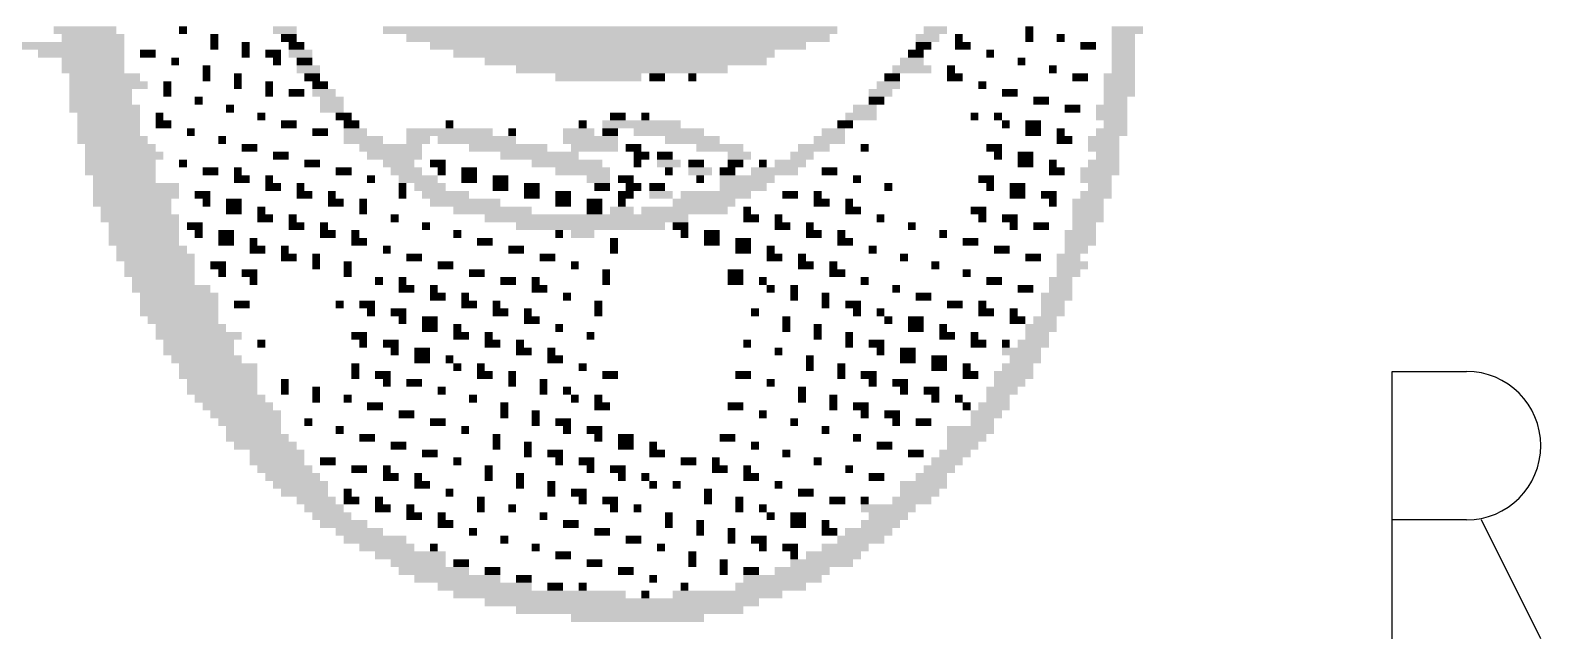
# Model space of a CAD drawing. Extents: x 0 to 83, y 0 to 84.2.
# Drawn here: x 66.8 to 75.13, y 64.1 to 67.45 of the extents above; entities that cross this region are included whole.
import ezdxf

# ---------------------------------------------------------------- set-up
doc = ezdxf.new("R2010")
doc.units = 0
doc.layers.add('25', color=253, linetype='CONTINUOUS')

# ---------------------------------------------------------------- blocks, each defined once
blk = doc.blocks.new('RECT')
blk.add_solid([(-0.5, -0.5), (0.5, -0.5), (-0.5, 0.5), (0.5, 0.5)])

msp = doc.modelspace()

# ---------------------------------------------------------------- linework, layer by layer
at = {"layer": '25'}
for p, q in [((74.3079, 64.1016), (74.3079, 65.5748)), ((74.3079, 65.5748), (74.7171, 65.5748)), ((74.7171, 64.7564), (74.3079, 64.7564)), ((75.1263, 64.1016), (74.7989, 64.7564))]:
    msp.add_line(p, q, dxfattribs=at)
msp.add_arc((74.7171, 65.1656), 0.4092, 270, 90, dxfattribs=at)

# ---------------------------------------------------------------- block references
at = {"layer": '25', "yscale": 0.0432}
for p, xscale in [((67.1047, 67.4544), 0.3454), ((67.1479, 67.4112), 0.3454), ((67.6445, 67.4544), 0.0432), ((67.8172, 67.4112), 0.0432), ((68.2058, 67.4544), 0.1295), ((68.2274, 67.4112), 0.0864), ((69.9978, 67.4544), 2.5044), ((70.041, 67.4112), 2.3317), ((71.7466, 67.4112), 0.1295), ((71.7898, 67.4544), 0.1295), ((71.9193, 67.4112), 0.0432), ((72.3079, 67.4544), 0.0432), ((72.3079, 67.4112), 0.0432), ((72.4806, 67.4112), 0.0432), ((72.8261, 67.4112), 0.1295), ((72.8477, 67.4544), 0.1727), ((66.9968, 67.368), 0.6477), ((67.0831, 67.3249), 0.475), ((67.4502, 67.3249), 0.0864), ((67.8172, 67.368), 0.0432), ((67.9899, 67.368), 0.0432), ((67.9899, 67.3249), 0.0432), ((68.1411, 67.3249), 0.0864), ((68.2706, 67.368), 0.0864), ((68.2922, 67.3249), 0.1295), ((70.041, 67.368), 2.0726), ((70.0194, 67.3249), 1.7704), ((71.6818, 67.3249), 0.0864), ((71.725, 67.368), 0.0864), ((71.9409, 67.368), 0.0864), ((72.092, 67.3249), 0.0432), ((72.6318, 67.368), 0.0864), ((72.8261, 67.368), 0.1295), ((72.8261, 67.3249), 0.1295), ((67.1479, 67.2817), 0.3454), ((67.1479, 67.2385), 0.3454), ((67.6013, 67.2817), 0.0432), ((67.774, 67.2385), 0.0432), ((68.1626, 67.2817), 0.0432), ((68.3138, 67.2817), 0.0864), ((68.3354, 67.2385), 0.1295), ((70.0842, 67.2817), 1.5545), ((70.0626, 67.2385), 1.1659), ((71.6602, 67.2385), 0.2159), ((71.6602, 67.2817), 0.1295), ((71.8761, 67.2385), 0.0432), ((72.2647, 67.2817), 0.0432), ((72.4375, 67.2385), 0.0432), ((72.8261, 67.2817), 0.1295), ((72.8261, 67.2385), 0.1295), ((67.2127, 67.1953), 0.3886), ((67.2343, 67.1521), 0.4318), ((67.5581, 67.1521), 0.0432), ((67.774, 67.1953), 0.0432), ((67.9467, 67.1953), 0.0432), ((67.9467, 67.1521), 0.0432), ((68.1195, 67.1521), 0.0432), ((68.3569, 67.1953), 0.0864), ((68.4001, 67.1521), 0.0864), ((69.933, 67.1953), 0.475), ((70.2569, 67.1953), 0.0864), ((70.4512, 67.1953), 0.0432), ((71.5307, 67.1521), 0.1295), ((71.5523, 67.1953), 0.0864), ((71.8977, 67.1953), 0.0864), ((72.0488, 67.1521), 0.0432), ((72.5886, 67.1953), 0.0864), ((72.8045, 67.1953), 0.1727), ((72.8045, 67.1521), 0.1727), ((67.1911, 67.109), 0.3454), ((67.5581, 67.109), 0.0432), ((68.1195, 67.109), 0.0432), ((68.2706, 67.109), 0.0864), ((68.4217, 67.109), 0.1295), ((71.4875, 67.109), 0.1295), ((72.2, 67.109), 0.0864), ((72.8045, 67.109), 0.1727), ((67.1911, 67.0658), 0.3454), ((67.2127, 67.0226), 0.3886), ((67.7308, 67.0658), 0.0432), ((67.9036, 67.0226), 0.0432), ((68.4649, 67.0658), 0.1295), ((68.4649, 67.0226), 0.1295), ((71.4011, 67.0226), 0.1295), ((71.4659, 67.0658), 0.0864), ((72.3727, 67.0658), 0.0864), ((72.5454, 67.0226), 0.0864), ((72.7613, 67.0226), 0.1727), ((72.7829, 67.0658), 0.1295), ((67.2343, 66.9794), 0.3454), ((67.2343, 66.9362), 0.3454), ((67.5149, 66.9794), 0.0432), ((67.5365, 66.9362), 0.0864), ((68.0763, 66.9794), 0.0432), ((68.2274, 66.9362), 0.0864), ((68.5297, 66.9794), 0.0864), ((68.5729, 66.9362), 0.0864), ((69.1126, 66.9362), 0.0432), ((69.8467, 66.9362), 0.0432), ((70.1705, 66.9362), 0.4318), ((70.041, 66.9794), 0.0864), ((70.1921, 66.9794), 0.0432), ((71.2932, 66.9362), 0.0864), ((71.3796, 66.9794), 0.1727), ((72.0057, 66.9794), 0.0432), ((72.1352, 66.9794), 0.0432), ((72.1784, 66.9362), 0.0432), ((72.3295, 66.9362), 0.0864), ((72.7613, 66.9794), 0.1727), ((72.7829, 66.9362), 0.1295), ((67.2343, 66.8931), 0.3454), ((67.2559, 66.8499), 0.3886), ((67.6877, 66.8931), 0.0432), ((67.8604, 66.8499), 0.0432), ((68.4001, 66.8931), 0.0864), ((68.5944, 66.8931), 0.1295), ((68.6376, 66.8499), 0.2159), ((69.1126, 66.8931), 0.475), ((68.9399, 66.8499), 0.1295), ((69.2637, 66.8499), 0.4318), ((69.458, 66.8931), 0.0432), ((69.8898, 66.8499), 0.3023), ((69.8251, 66.8931), 0.1727), ((69.9978, 66.8931), 0.0864), ((70.3216, 66.8931), 0.3886), ((70.4512, 66.8499), 0.3023), ((71.2068, 66.8499), 0.1727), ((71.2284, 66.8931), 0.1295), ((72.3295, 66.8931), 0.0864), ((72.4806, 66.8931), 0.0432), ((72.5022, 66.8499), 0.0864), ((72.7181, 66.8499), 0.1727), ((72.7613, 66.8931), 0.1727), ((67.299, 66.8067), 0.3886), ((67.3206, 66.7635), 0.4318), ((68.0115, 66.8067), 0.0864), ((68.1842, 66.7635), 0.0864), ((68.7888, 66.8067), 0.3454), ((68.8103, 66.7635), 0.3023), ((69.4365, 66.8067), 0.4318), ((69.6092, 66.7635), 0.4318), ((69.9114, 66.8067), 0.2591), ((70.1273, 66.8067), 0.0864), ((70.1705, 66.7635), 0.0864), ((70.3, 66.7635), 0.0864), ((70.6023, 66.8067), 0.2591), ((70.7103, 66.7635), 0.1295), ((71.0557, 66.7635), 0.1295), ((71.1205, 66.8067), 0.1727), ((71.4011, 66.8067), 0.0432), ((72.1136, 66.8067), 0.0864), ((72.1352, 66.7635), 0.0432), ((72.2863, 66.7635), 0.0864), ((72.7181, 66.8067), 0.1727), ((72.7397, 66.7635), 0.1295), ((67.299, 66.7203), 0.3886), ((67.299, 66.6772), 0.3886), ((67.6445, 66.7203), 0.0432), ((67.7956, 66.6772), 0.0864), ((67.9467, 66.6772), 0.0432), ((68.3569, 66.7203), 0.0864), ((68.5297, 66.6772), 0.0864), ((68.8319, 66.7203), 0.1727), ((68.8751, 66.6772), 0.1727), ((69.0478, 66.7203), 0.0864), ((69.0694, 66.6772), 0.0432), ((69.2206, 66.6772), 0.0864), ((69.7603, 66.7203), 0.3886), ((69.8467, 66.6772), 0.3023), ((70.1489, 66.7203), 0.0432), ((70.3216, 66.7203), 0.1295), ((70.3216, 66.6772), 0.0432), ((70.4728, 66.7203), 0.0864), ((70.4944, 66.6772), 0.1295), ((70.6455, 66.6772), 0.0864), ((70.6887, 66.7203), 0.0864), ((70.9046, 66.6772), 0.2591), ((70.8398, 66.7203), 0.0432), ((70.9909, 66.7203), 0.1727), ((71.2068, 66.6772), 0.0864), ((72.2863, 66.7203), 0.0864), ((72.4375, 66.7203), 0.0432), ((72.4591, 66.6772), 0.0864), ((72.6965, 66.6772), 0.2159), ((72.7181, 66.7203), 0.1727), ((67.3206, 66.634), 0.3454), ((67.3854, 66.5908), 0.475), ((67.9683, 66.634), 0.0864), ((68.1195, 66.634), 0.0432), ((68.1411, 66.5908), 0.0864), ((68.2922, 66.5908), 0.0432), ((68.6808, 66.634), 0.0432), ((68.9399, 66.634), 0.2159), ((68.8535, 66.5908), 0.0432), ((69.0046, 66.5908), 0.1727), ((69.2206, 66.634), 0.0864), ((69.3933, 66.634), 0.0864), ((69.3933, 66.5908), 0.0864), ((69.566, 66.5908), 0.0864), ((69.933, 66.634), 0.1295), ((69.9546, 66.5908), 0.0864), ((70.0842, 66.634), 0.0864), ((70.1273, 66.5908), 0.0864), ((70.2569, 66.5908), 0.0864), ((70.4944, 66.634), 0.0432), ((70.7534, 66.634), 0.3023), ((70.7319, 66.5908), 0.2591), ((71.358, 66.634), 0.0432), ((71.5307, 66.5908), 0.0432), ((72.0704, 66.634), 0.0864), ((72.092, 66.5908), 0.0432), ((72.2431, 66.5908), 0.0864), ((72.675, 66.634), 0.1727), ((72.6965, 66.5908), 0.1295), ((67.3854, 66.5476), 0.475), ((67.3638, 66.5044), 0.4318), ((67.7524, 66.5476), 0.0864), ((67.774, 66.5044), 0.0432), ((67.9252, 66.5044), 0.0864), ((68.3138, 66.5476), 0.0864), ((68.4649, 66.5476), 0.0432), ((68.4865, 66.5044), 0.0864), ((68.6376, 66.5044), 0.0432), ((68.8535, 66.5476), 0.0432), ((69.091, 66.5476), 0.2591), ((69.199, 66.5044), 0.3886), ((69.566, 66.5476), 0.0864), ((69.7387, 66.5476), 0.0864), ((69.7387, 66.5044), 0.0864), ((69.9114, 66.5044), 0.0864), ((70.0842, 66.5476), 0.0864), ((70.0626, 66.5044), 0.0432), ((70.2785, 66.5476), 0.1295), ((70.516, 66.5044), 0.3454), ((70.5807, 66.5476), 0.3886), ((70.9909, 66.5476), 0.0864), ((71.1421, 66.5476), 0.0432), ((71.1637, 66.5044), 0.0864), ((71.3148, 66.5044), 0.0432), ((72.2431, 66.5476), 0.0864), ((72.4159, 66.5476), 0.0864), ((72.4375, 66.5044), 0.0432), ((72.6318, 66.5044), 0.1727), ((72.675, 66.5476), 0.1727), ((67.3854, 66.4613), 0.3886), ((67.407, 66.4181), 0.4318), ((67.9252, 66.4613), 0.0864), ((68.0763, 66.4613), 0.0432), ((68.0979, 66.4181), 0.0864), ((68.249, 66.4181), 0.0432), ((68.6376, 66.4613), 0.0432), ((68.8103, 66.4181), 0.0432), ((69.3501, 66.4613), 0.4318), ((69.8683, 66.4181), 1.1227), ((69.9114, 66.4613), 0.0864), ((70.0626, 66.4613), 0.1295), ((70.408, 66.4613), 0.475), ((70.7534, 66.4613), 0.0432), ((70.775, 66.4181), 0.0864), ((70.9262, 66.4181), 0.0432), ((71.3364, 66.4613), 0.0864), ((71.4875, 66.4181), 0.0432), ((72.0273, 66.4613), 0.0864), ((72.0488, 66.4181), 0.0432), ((72.2, 66.4181), 0.0864), ((72.6318, 66.4613), 0.1727), ((72.6318, 66.4181), 0.1727), ((67.4286, 66.3749), 0.3886), ((67.4286, 66.3317), 0.3886), ((67.7092, 66.3749), 0.0864), ((67.7308, 66.3317), 0.0432), ((67.882, 66.3317), 0.0864), ((68.2706, 66.3749), 0.0864), ((68.4217, 66.3749), 0.0432), ((68.4433, 66.3317), 0.0864), ((68.5944, 66.3317), 0.0432), ((68.9831, 66.3749), 0.0432), ((69.1558, 66.3317), 0.0432), ((69.8898, 66.3749), 0.8204), ((69.7171, 66.3317), 0.0432), ((69.8467, 66.3317), 0.1295), ((70.3864, 66.3749), 0.0864), ((70.408, 66.3317), 0.0432), ((70.5591, 66.3317), 0.0864), ((70.9477, 66.3749), 0.0864), ((71.0989, 66.3749), 0.0432), ((71.1205, 66.3317), 0.0864), ((71.2716, 66.3317), 0.0432), ((71.6602, 66.3749), 0.0432), ((71.8329, 66.3317), 0.0432), ((72.2216, 66.3749), 0.0432), ((72.3727, 66.3749), 0.0864), ((72.5886, 66.3317), 0.1727), ((72.6102, 66.3749), 0.1295), ((67.4286, 66.2885), 0.3886), ((67.4718, 66.2454), 0.3886), ((67.882, 66.2885), 0.0864), ((68.0331, 66.2885), 0.0432), ((68.0547, 66.2454), 0.0864), ((68.2058, 66.2454), 0.0432), ((68.616, 66.2885), 0.0864), ((68.7672, 66.2454), 0.0432), ((69.3069, 66.2885), 0.0864), ((69.4796, 66.2454), 0.0864), ((70.0194, 66.2885), 0.0432), ((70.0194, 66.2454), 0.0432), ((70.5591, 66.2885), 0.0864), ((70.7319, 66.2885), 0.0864), ((70.7319, 66.2454), 0.0864), ((70.883, 66.2454), 0.0432), ((71.2932, 66.2885), 0.0864), ((71.4443, 66.2454), 0.0432), ((71.9841, 66.2885), 0.0864), ((72.1568, 66.2454), 0.0864), ((72.567, 66.2454), 0.1295), ((72.5886, 66.2885), 0.1727), ((67.4934, 66.2022), 0.4318), ((67.5149, 66.159), 0.3886), ((67.8388, 66.159), 0.0864), ((68.2274, 66.2022), 0.0864), ((68.3785, 66.2022), 0.0432), ((68.3785, 66.159), 0.0432), ((68.5513, 66.159), 0.0432), ((68.9183, 66.2022), 0.0864), ((69.091, 66.159), 0.0864), ((69.6523, 66.2022), 0.0864), ((69.8035, 66.159), 0.0432), ((70.9046, 66.2022), 0.0864), ((71.0557, 66.2022), 0.0432), ((71.0773, 66.159), 0.0864), ((71.2284, 66.159), 0.0432), ((71.617, 66.2022), 0.0432), ((71.7898, 66.159), 0.0432), ((72.3295, 66.2022), 0.0864), ((72.5238, 66.2022), 0.1295), ((72.5454, 66.159), 0.1727), ((67.5149, 66.1158), 0.3886), ((67.5365, 66.0726), 0.3454), ((67.8604, 66.1158), 0.0432), ((68.0115, 66.1158), 0.0864), ((68.0331, 66.0726), 0.0432), ((68.5513, 66.1158), 0.0432), ((68.724, 66.0726), 0.0432), ((68.8535, 66.0726), 0.0432), ((69.2637, 66.1158), 0.0864), ((69.4365, 66.0726), 0.0864), ((69.5876, 66.0726), 0.0432), ((69.9762, 66.1158), 0.0432), ((69.9762, 66.0726), 0.0432), ((70.6887, 66.1158), 0.0864), ((70.6887, 66.0726), 0.0864), ((70.8398, 66.0726), 0.0432), ((71.25, 66.1158), 0.0864), ((71.4011, 66.0726), 0.0432), ((71.9625, 66.1158), 0.0432), ((72.1136, 66.0726), 0.0864), ((72.4806, 66.0726), 0.1295), ((72.5238, 66.1158), 0.1295), ((67.5797, 66.0295), 0.4318), ((68.8751, 66.0295), 0.0864), ((69.0262, 66.0295), 0.0432), ((69.6092, 66.0295), 0.0864), ((70.883, 66.0295), 0.0432), ((71.0125, 66.0295), 0.0432), ((71.5739, 66.0295), 0.0432), ((72.2863, 66.0295), 0.0864), ((72.4806, 66.0295), 0.1295), ((67.6229, 65.9863), 0.4318), ((67.6229, 65.9431), 0.4318), ((67.9683, 65.9431), 0.0864), ((68.5081, 65.9431), 0.0432), ((68.6592, 65.9431), 0.0864), ((69.0478, 65.9863), 0.0864), ((69.199, 65.9863), 0.0432), ((69.2206, 65.9431), 0.0864), ((69.3717, 65.9431), 0.0432), ((69.7603, 65.9863), 0.0432), ((69.933, 65.9431), 0.0432), ((71.0125, 65.9863), 0.0432), ((71.1852, 65.9863), 0.0432), ((71.1852, 65.9431), 0.0432), ((71.3364, 65.9431), 0.0864), ((71.725, 65.9863), 0.0864), ((71.8977, 65.9431), 0.0864), ((72.0488, 65.9431), 0.0432), ((72.4375, 65.9431), 0.1295), ((72.4591, 65.9863), 0.1727), ((67.6229, 65.8999), 0.4318), ((67.6445, 65.8567), 0.3886), ((68.6808, 65.8999), 0.0432), ((68.8319, 65.8999), 0.0864), ((68.8535, 65.8567), 0.0432), ((69.0046, 65.8567), 0.0864), ((69.3933, 65.8999), 0.0864), ((69.5444, 65.8999), 0.0432), ((69.566, 65.8567), 0.0864), ((69.933, 65.8999), 0.0432), ((70.7966, 65.8999), 0.0432), ((70.9693, 65.8567), 0.0432), ((71.358, 65.8999), 0.0432), ((71.4875, 65.8999), 0.0432), ((71.5307, 65.8567), 0.0432), ((71.6818, 65.8567), 0.0864), ((72.0704, 65.8999), 0.0864), ((72.2431, 65.8567), 0.0864), ((72.2216, 65.8999), 0.0432), ((72.3943, 65.8567), 0.1295), ((72.4375, 65.8999), 0.1295), ((67.7308, 65.7704), 0.475), ((67.6877, 65.8136), 0.3886), ((68.616, 65.7704), 0.0864), ((69.0046, 65.8136), 0.0864), ((69.1558, 65.8136), 0.0432), ((69.1774, 65.7704), 0.0864), ((69.3285, 65.7704), 0.0432), ((69.7171, 65.8136), 0.0432), ((69.8898, 65.7704), 0.0432), ((70.9693, 65.8136), 0.0432), ((71.1421, 65.8136), 0.0432), ((71.1421, 65.7704), 0.0432), ((71.3148, 65.7704), 0.0432), ((71.6818, 65.8136), 0.0864), ((71.8329, 65.8136), 0.0432), ((71.8545, 65.7704), 0.0864), ((72.0057, 65.7704), 0.0432), ((72.3727, 65.8136), 0.1727), ((72.3511, 65.7704), 0.1295), ((67.7308, 65.7272), 0.3886), ((67.7308, 65.684), 0.3886), ((68.0763, 65.7272), 0.0432), ((68.6376, 65.7272), 0.0432), ((68.7888, 65.7272), 0.0864), ((68.8103, 65.684), 0.0432), ((68.9615, 65.684), 0.0864), ((69.3501, 65.7272), 0.0864), ((69.5012, 65.7272), 0.0432), ((69.5228, 65.684), 0.0864), ((69.6739, 65.684), 0.0432), ((70.7534, 65.7272), 0.0432), ((70.9262, 65.684), 0.0432), ((71.3148, 65.7272), 0.0432), ((71.4659, 65.7272), 0.0864), ((71.4875, 65.684), 0.0432), ((71.6386, 65.684), 0.0864), ((72.0273, 65.7272), 0.0864), ((72.1784, 65.7272), 0.0432), ((72.2647, 65.684), 0.2159), ((72.3295, 65.7272), 0.1727), ((67.774, 65.6408), 0.3886), ((67.8388, 65.5977), 0.4318), ((68.5944, 65.5977), 0.0432), ((68.9615, 65.6408), 0.0864), ((69.1126, 65.6408), 0.0432), ((69.1558, 65.5977), 0.0432), ((69.2853, 65.5977), 0.0432), ((69.6955, 65.6408), 0.0864), ((69.8467, 65.5977), 0.0432), ((71.0989, 65.6408), 0.0432), ((71.0989, 65.5977), 0.0432), ((71.2716, 65.5977), 0.0432), ((71.6386, 65.6408), 0.0864), ((71.8114, 65.6408), 0.0864), ((71.8114, 65.5977), 0.0864), ((71.9625, 65.5977), 0.0432), ((72.2431, 65.5977), 0.1727), ((72.2863, 65.6408), 0.1727), ((67.8388, 65.5545), 0.4318), ((67.8604, 65.5113), 0.3886), ((68.2058, 65.5113), 0.0432), ((68.5944, 65.5545), 0.0432), ((68.7456, 65.5545), 0.0864), ((68.7672, 65.5113), 0.0432), ((68.9183, 65.5113), 0.0864), ((69.3069, 65.5545), 0.0864), ((69.458, 65.5545), 0.0432), ((69.458, 65.5113), 0.0432), ((69.6308, 65.5113), 0.0432), ((69.9978, 65.5545), 0.0864), ((70.7319, 65.5545), 0.0864), ((70.883, 65.5113), 0.0432), ((71.2716, 65.5545), 0.0432), ((71.4227, 65.5545), 0.0864), ((71.4443, 65.5113), 0.0432), ((71.5954, 65.5113), 0.0864), ((71.9841, 65.5545), 0.0864), ((72.2216, 65.5545), 0.2159), ((72.2, 65.5113), 0.1727), ((67.8604, 65.4681), 0.3886), ((67.9036, 65.4249), 0.3886), ((68.2058, 65.4681), 0.0432), ((68.3785, 65.4681), 0.0432), ((68.3785, 65.4249), 0.0432), ((68.5513, 65.4249), 0.0432), ((69.0694, 65.4681), 0.0432), ((69.2421, 65.4249), 0.0432), ((69.6308, 65.4681), 0.0432), ((69.7603, 65.4681), 0.0432), ((69.8035, 65.4249), 0.0432), ((69.933, 65.4249), 0.0432), ((71.0557, 65.4681), 0.0432), ((71.0557, 65.4249), 0.0432), ((71.2284, 65.4249), 0.0432), ((71.617, 65.4681), 0.0432), ((71.7682, 65.4681), 0.0864), ((71.7898, 65.4249), 0.0432), ((71.9193, 65.4249), 0.0432), ((72.1352, 65.4249), 0.1295), ((72.1568, 65.4681), 0.1727), ((67.9467, 65.3818), 0.3886), ((67.9899, 65.3386), 0.3886), ((68.7024, 65.3818), 0.0864), ((68.8751, 65.3386), 0.0864), ((69.4149, 65.3818), 0.0432), ((69.4149, 65.3386), 0.0432), ((69.5876, 65.3386), 0.0432), ((69.9546, 65.3818), 0.0864), ((70.6887, 65.3818), 0.0864), ((70.8398, 65.3386), 0.0432), ((71.2284, 65.3818), 0.0432), ((71.3796, 65.3818), 0.0864), ((71.4011, 65.3386), 0.0432), ((71.5523, 65.3386), 0.0864), ((71.9625, 65.3818), 0.0432), ((72.0704, 65.3386), 0.1727), ((72.1136, 65.3818), 0.1727), ((68.0115, 65.2954), 0.3454), ((68.0331, 65.2522), 0.3023), ((68.3354, 65.2954), 0.0432), ((68.5081, 65.2522), 0.0432), ((69.0478, 65.2954), 0.0864), ((69.199, 65.2522), 0.0432), ((69.5876, 65.2954), 0.0432), ((69.7387, 65.2954), 0.0864), ((69.7603, 65.2522), 0.0432), ((69.9114, 65.2522), 0.0864), ((71.0125, 65.2954), 0.0432), ((71.1852, 65.2522), 0.0432), ((71.5739, 65.2954), 0.0432), ((71.725, 65.2954), 0.0864), ((71.9841, 65.2522), 0.2591), ((72.0488, 65.2954), 0.1295), ((68.0547, 65.209), 0.3454), ((68.0979, 65.1659), 0.3454), ((68.6592, 65.209), 0.0864), ((68.8319, 65.1659), 0.0864), ((69.3717, 65.209), 0.0432), ((69.3717, 65.1659), 0.0432), ((69.5444, 65.1659), 0.0432), ((69.933, 65.209), 0.0432), ((70.0842, 65.209), 0.0864), ((70.0842, 65.1659), 0.0864), ((70.2353, 65.1659), 0.0432), ((70.6455, 65.209), 0.0864), ((70.7966, 65.1659), 0.0432), ((71.358, 65.209), 0.0432), ((71.5091, 65.1659), 0.0864), ((71.9625, 65.209), 0.2159), ((71.9409, 65.1659), 0.1727), ((68.1626, 65.1227), 0.3023), ((68.1626, 65.0795), 0.3023), ((68.4433, 65.0795), 0.0864), ((69.0046, 65.1227), 0.0864), ((69.1558, 65.0795), 0.0432), ((69.5444, 65.1227), 0.0432), ((69.6955, 65.1227), 0.0864), ((69.7171, 65.0795), 0.0432), ((69.8683, 65.0795), 0.0864), ((70.2569, 65.1227), 0.0864), ((70.4296, 65.0795), 0.0864), ((70.5807, 65.0795), 0.0432), ((70.9693, 65.1227), 0.0432), ((71.1421, 65.0795), 0.0432), ((71.6818, 65.1227), 0.0864), ((71.8545, 65.0795), 0.1727), ((71.8977, 65.1227), 0.1727), ((68.2058, 65.0363), 0.3023), ((68.249, 64.9931), 0.3023), ((68.616, 65.0363), 0.0864), ((68.7672, 65.0363), 0.0432), ((68.7888, 64.9931), 0.0864), ((68.9399, 64.9931), 0.0432), ((69.3285, 65.0363), 0.0432), ((69.3285, 64.9931), 0.0432), ((69.5012, 64.9931), 0.0432), ((69.8898, 65.0363), 0.0432), ((70.041, 65.0363), 0.0864), ((70.0626, 64.9931), 0.0432), ((70.1921, 64.9931), 0.0432), ((70.6023, 65.0363), 0.0864), ((70.7534, 65.0363), 0.0432), ((70.775, 64.9931), 0.0864), ((71.3148, 65.0363), 0.0432), ((71.4659, 64.9931), 0.0864), ((71.7682, 64.9931), 0.1727), ((71.8114, 65.0363), 0.1727), ((68.2922, 64.95), 0.3023), ((68.3138, 64.9068), 0.2591), ((68.5513, 64.9068), 0.0432), ((68.9615, 64.95), 0.0864), ((69.1126, 64.9068), 0.0432), ((69.5012, 64.95), 0.0432), ((69.6739, 64.95), 0.0432), ((69.6739, 64.9068), 0.0432), ((69.8251, 64.9068), 0.0864), ((70.2353, 64.95), 0.0432), ((70.3648, 64.95), 0.0432), ((70.5375, 64.9068), 0.0432), ((70.9262, 64.95), 0.0432), ((71.0773, 64.9068), 0.0864), ((71.725, 64.95), 0.2591), ((71.7034, 64.9068), 0.2159), ((68.3785, 64.8636), 0.2159), ((68.5729, 64.8636), 0.0864), ((68.724, 64.8636), 0.0432), ((69.2853, 64.8636), 0.0432), ((69.8467, 64.8636), 0.0432), ((69.9978, 64.8636), 0.0864), ((70.5375, 64.8636), 0.0432), ((70.7103, 64.8636), 0.0432), ((71.25, 64.8636), 0.0864), ((71.4011, 64.8636), 0.0432), ((71.6602, 64.8636), 0.2159), ((68.4217, 64.8204), 0.2159), ((68.4649, 64.7772), 0.2159), ((68.7456, 64.8204), 0.0864), ((68.8967, 64.8204), 0.0432), ((68.9183, 64.7772), 0.0864), ((69.0694, 64.7772), 0.0432), ((69.2853, 64.8204), 0.0432), ((69.458, 64.8204), 0.0432), ((69.6308, 64.7772), 0.0432), ((70.0194, 64.8204), 0.0432), ((70.1489, 64.8204), 0.0432), ((70.3216, 64.7772), 0.0432), ((70.7103, 64.8204), 0.0432), ((70.8398, 64.8204), 0.0432), ((70.883, 64.7772), 0.0432), ((71.0341, 64.7772), 0.0864), ((71.5307, 64.8204), 0.3023), ((71.5307, 64.7772), 0.2159), ((68.5297, 64.7341), 0.2591), ((68.616, 64.6909), 0.2591), ((69.091, 64.7341), 0.0864), ((69.2421, 64.6909), 0.0432), ((69.7819, 64.7341), 0.0864), ((69.9546, 64.6909), 0.0864), ((70.3216, 64.7341), 0.0432), ((70.4944, 64.7341), 0.0432), ((70.4944, 64.6909), 0.0432), ((70.6671, 64.6909), 0.0432), ((71.0341, 64.7341), 0.0864), ((71.1852, 64.7341), 0.0432), ((71.2068, 64.6909), 0.0864), ((71.4227, 64.6909), 0.2591), ((71.4875, 64.7341), 0.2159), ((68.7024, 64.6477), 0.3454), ((68.7672, 64.6045), 0.3023), ((69.0262, 64.6045), 0.0432), ((69.4149, 64.6477), 0.0432), ((69.5876, 64.6045), 0.0432), ((70.1273, 64.6477), 0.0864), ((70.2785, 64.6045), 0.0432), ((70.6671, 64.6477), 0.0432), ((70.8182, 64.6477), 0.0864), ((70.8398, 64.6045), 0.0432), ((70.9909, 64.6045), 0.0864), ((71.2932, 64.6045), 0.2591), ((71.3796, 64.6477), 0.2591), ((68.8967, 64.5613), 0.3886), ((68.9399, 64.5182), 0.3023), ((69.1774, 64.5182), 0.0864), ((69.7387, 64.5613), 0.0864), ((69.9114, 64.5182), 0.0864), ((70.4512, 64.5613), 0.0432), ((70.4512, 64.5182), 0.0432), ((70.6239, 64.5182), 0.0432), ((71.0125, 64.5613), 0.0432), ((71.1637, 64.5182), 0.3454), ((71.2284, 64.5613), 0.3023), ((69.0262, 64.475), 0.3886), ((69.1558, 64.4318), 0.475), ((69.3501, 64.475), 0.0864), ((69.5228, 64.4318), 0.0864), ((70.0842, 64.475), 0.0864), ((70.2353, 64.4318), 0.0432), ((70.6239, 64.475), 0.0432), ((70.775, 64.475), 0.0864), ((70.9477, 64.4318), 0.4318), ((71.0557, 64.475), 0.3023), ((69.3069, 64.3886), 0.5182), ((69.6092, 64.3454), 0.95), ((69.6955, 64.3886), 0.0864), ((69.8467, 64.3886), 0.0432), ((70.1921, 64.3454), 0.0432), ((70.6455, 64.3454), 0.6045), ((70.408, 64.3886), 0.0432), ((70.883, 64.3886), 0.3886), ((70.0626, 64.3023), 1.5113), ((70.1057, 64.2591), 1.2522), ((70.1489, 64.2159), 0.7341)]:
    msp.add_blockref('RECT', p, dxfattribs=dict(at, xscale=xscale))

doc.saveas('drawing.dxf')
